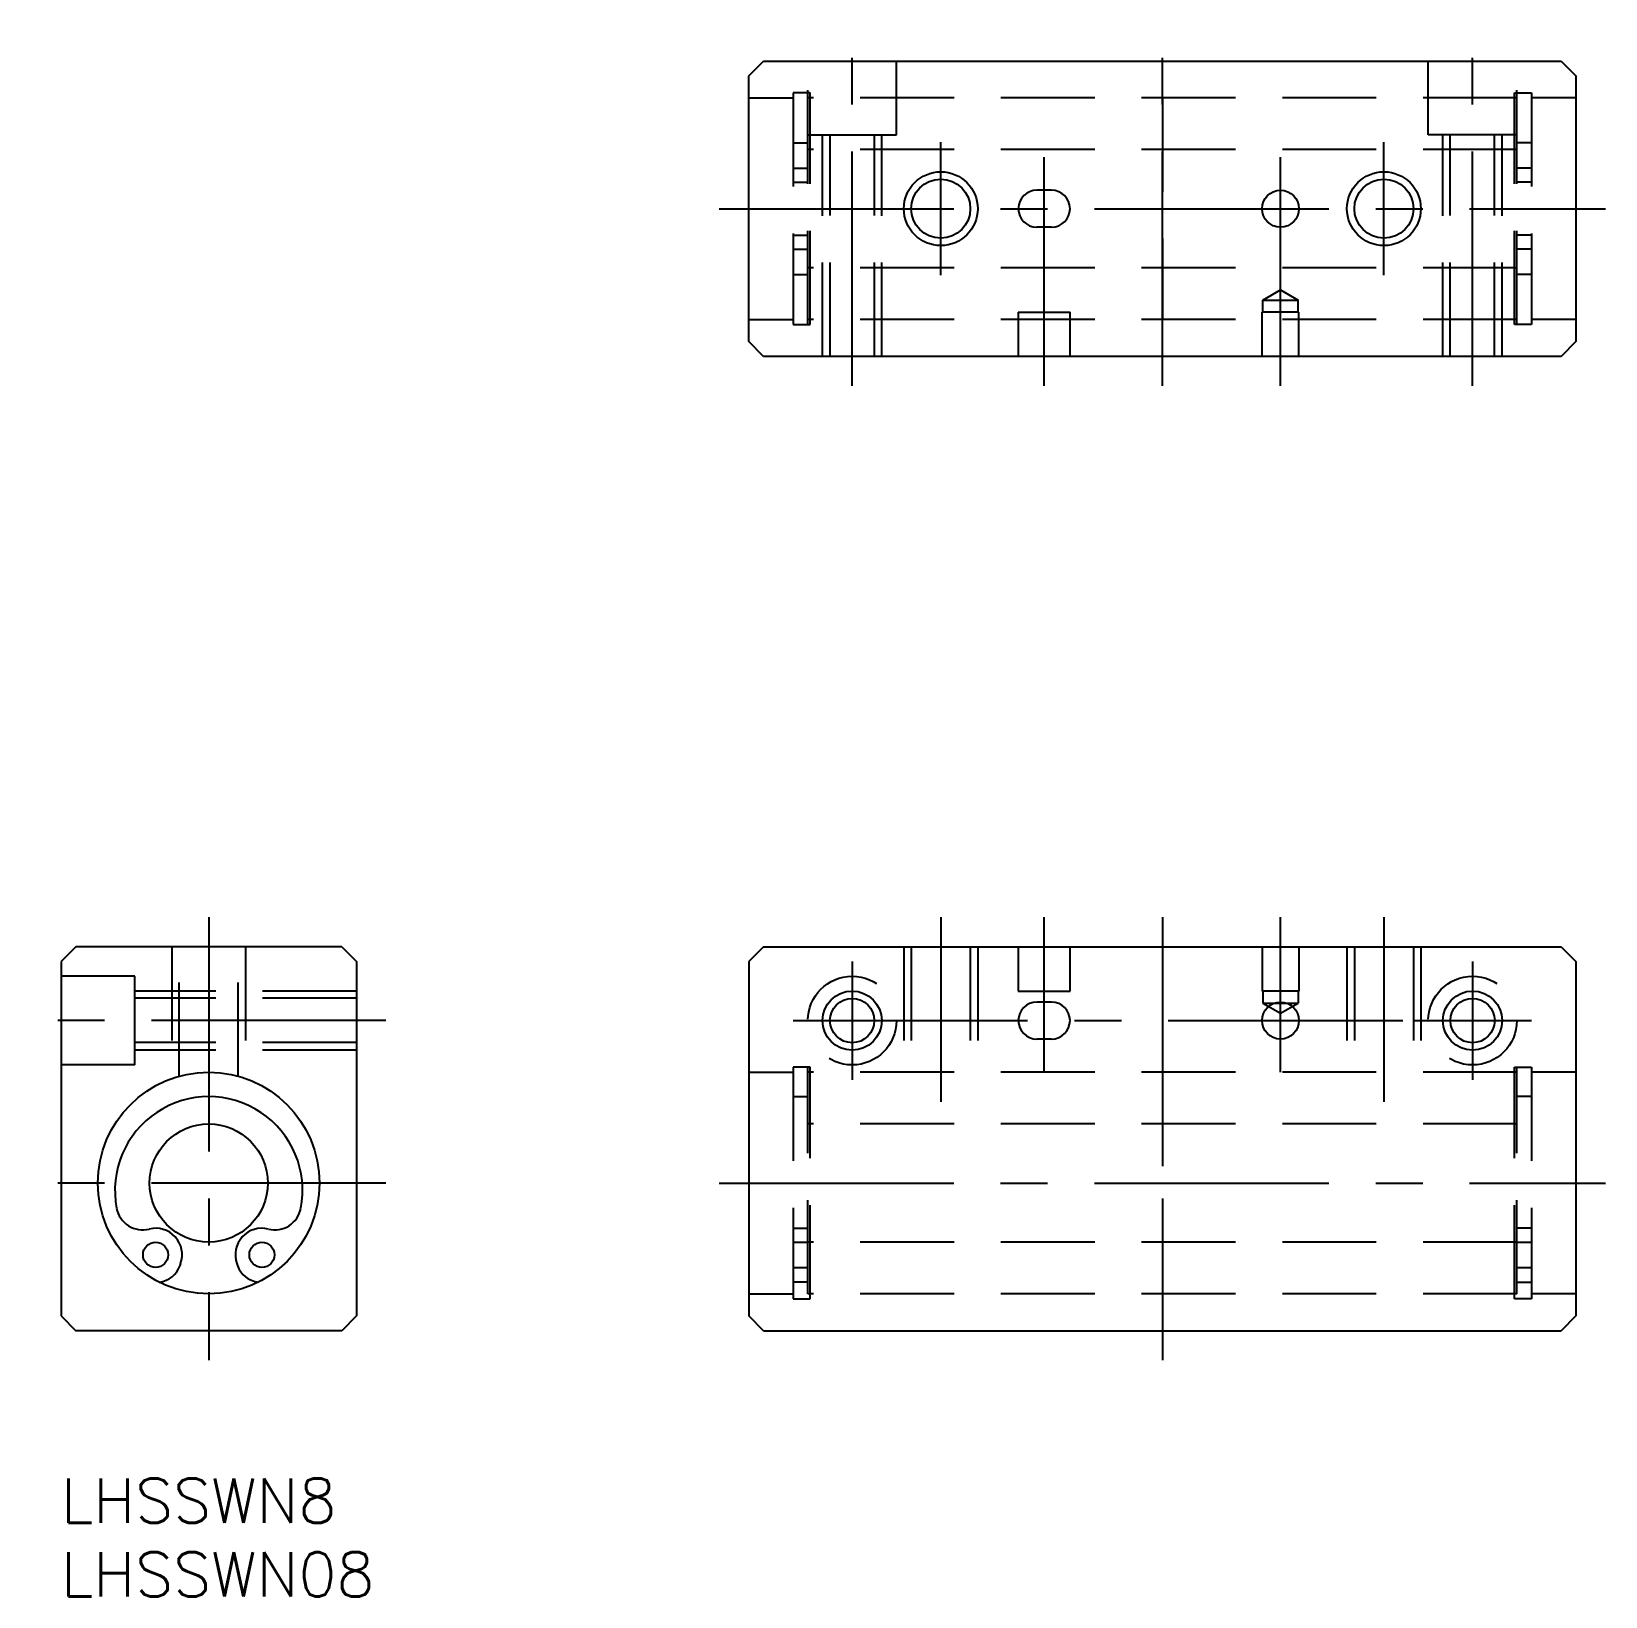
# Model space of a CAD drawing. Extents: x -2 to 105, y -8 to 98.
import ezdxf

# ---------------------------------------------------------------- set-up
doc = ezdxf.new("R2010")
doc.units = 0
doc.header["$LTSCALE"] = 0.5
doc.linetypes.add('CENTER', pattern=[50.8, 31.75, -6.35, 6.35, -6.35])
doc.linetypes.add('DASHED', pattern=[19.05, 12.7, -6.35])
for name, color, linetype in [('CENTER', 1, 'CENTER'), ('MSM_CENTER', 1, 'CENTER'), ('MSM_CONTINUOUS', 7, 'CONTINUOUS'), ('MSM_DASHED', 4, 'DASHED'), ('MSM_NARROW', 5, 'CONTINUOUS'), ('MSM_PART_NUMBER', 7, 'CONTINUOUS')]:
    doc.layers.add(name, color=color, linetype=linetype)
doc.styles.get("Standard").update_dxf_attribs({"font": 'txt.shx', "height": 3, "bigfont": 'bigfont.shx'})

# ---------------------------------------------------------------- blocks, each defined once
blk = doc.blocks.new('*U15')
at = {"layer": 'MSM_PART_NUMBER'}
blk.add_text('LHSSWN8', height=3, dxfattribs=at).set_placement((0, -3))
blk = doc.blocks.new('*U16')
at = {"layer": 'MSM_PART_NUMBER'}
blk.add_text('LHSSWN08', height=3, dxfattribs=at).set_placement((0, -8))

msp = doc.modelspace()

# ---------------------------------------------------------------- linework, layer by layer
at = {"layer": 'CENTER', "color": 1, "linetype": 'CENTER'}
for p, q in [((53.56, 73.98), (53.56, 97.98)), ((74.56, 73.98), (74.56, 97.98)), ((95.56, 73.98), (95.56, 97.98)), ((59.56, 81.48), (59.56, 90.48)), ((89.56, 81.48), (89.56, 90.48)), ((66.56, 73.98), (66.56, 89.48)), ((82.56, 73.98), (82.56, 89.48)), ((44.56, 85.98), (104.56, 85.98)), ((10, 38), (10, 8)), ((59.56, 38), (59.56, 25.5)), ((66.56, 27.5), (66.56, 38)), ((82.56, 27.5), (82.56, 38)), ((89.56, 38), (89.56, 25.5)), ((53.56, 35), (53.56, 27)), ((95.56, 35), (95.56, 27)), ((22, 31), (-2, 31)), ((49.56, 31), (95.56, 31)), ((91.56, 31), (99.56, 31)), ((22, 20), (-2, 20)), ((44.56, 20), (104.56, 20))]:
    msp.add_line(p, q, dxfattribs=at)
at = {"layer": 'MSM_CENTER'}
msp.add_line((74.56, 38), (74.56, 8), dxfattribs=at)
at = {"layer": 'MSM_CONTINUOUS', "color": 7, "linetype": 'CONTINUOUS'}
for p, q in [((46.56, 94.98), (47.56, 95.98)), ((47.56, 95.98), (101.56, 95.98)), ((101.56, 95.98), (102.56, 94.98)), ((46.56, 76.98), (46.56, 94.98)), ((102.56, 94.98), (102.56, 76.98)), ((67.06, 87.23), (66.06, 87.23)), ((67.06, 84.73), (66.06, 84.73)), ((47.56, 75.98), (46.56, 76.98)), ((102.56, 76.98), (101.56, 75.98)), ((101.56, 75.98), (47.56, 75.98)), ((1, 36), (0, 35)), ((19, 36), (1, 36)), ((19, 36), (20, 35)), ((47.56, 36), (46.56, 35)), ((47.56, 36), (101.56, 36)), ((101.56, 36), (102.56, 35)), ((0, 35), (0, 11)), ((20, 35), (20, 11)), ((46.56, 35), (46.56, 11)), ((102.56, 35), (102.56, 11)), ((67.06, 32.25), (66.06, 32.25)), ((67.06, 29.75), (66.06, 29.75)), ((0, 11), (1, 10)), ((20, 11), (19, 10)), ((47.56, 10), (46.56, 11)), ((102.56, 11), (101.56, 10)), ((19, 10), (1, 10)), ((47.56, 10), (101.56, 10))]:
    msp.add_line(p, q, dxfattribs=at)
at = {"layer": 'MSM_CONTINUOUS'}
for p, q in [((8.06, 14.42), (8.1, 14.55)), ((11.9, 14.55), (11.94, 14.42))]:
    msp.add_line(p, q, dxfattribs=at)
at = {"layer": 'MSM_CONTINUOUS', "color": 7, "linetype": 'CONTINUOUS'}
for centre, radius in [((59.56, 85.98), 2), ((89.56, 85.98), 2), ((82.56, 85.98), 1.25), ((53.56, 31), 1.5), ((82.56, 31), 1.25), ((95.56, 31), 1.5), ((10, 20), 4)]:
    msp.add_circle(centre, radius, dxfattribs=at)
at = {"layer": 'MSM_CONTINUOUS'}
for centre, radius in [((10, 20), 7.5), ((6.4, 15.14), 0.85), ((13.6, 15.14), 0.85)]:
    msp.add_circle(centre, radius, dxfattribs=at)
at = {"layer": 'MSM_CONTINUOUS', "color": 7, "linetype": 'CONTINUOUS'}
for centre, start, end in [((66.06, 85.98), 90, 270), ((67.06, 85.98), 270, 90), ((66.06, 31), 90, 270), ((67.06, 31), 270, 90)]:
    msp.add_arc(centre, 1.25, start, end, dxfattribs=at)
at = {"layer": 'MSM_CONTINUOUS'}
for centre, radius, start, end in [((10, 19.5), 6.35, 349.0002, 190.9998), ((5.53, 18.63), 1.8, 190.9998, 283.926), ((14.47, 18.63), 1.8, 256.074, 349.0002), ((6.4, 15.14), 1.8, 340.7932, 103.926), ((13.6, 15.14), 1.8, 76.074, 199.2068), ((6.45, 14.98), 1.7, 276.7531, 340.7932), ((13.55, 14.98), 1.7, 199.2068, 263.2469)]:
    msp.add_arc(centre, radius, start, end, dxfattribs=at)
at = {"layer": 'MSM_DASHED'}
for p, q in [((50.56, 78.13), (50.56, 95.98)), ((56.56, 90.98), (56.56, 95.98)), ((92.56, 90.98), (92.56, 95.98)), ((98.56, 78.13), (98.56, 95.98)), ((49.56, 93.83), (49.56, 78.13)), ((50.71, 93.83), (49.56, 93.83)), ((50.71, 78.13), (50.71, 93.83)), ((98.41, 78.13), (98.41, 93.83)), ((98.41, 93.83), (99.56, 93.83)), ((99.56, 93.83), (99.56, 78.13)), ((46.56, 93.48), (49.56, 93.48)), ((98.56, 93.48), (50.56, 93.48)), ((74.56, 93.48), (74.56, 78.48)), ((102.56, 93.48), (99.56, 93.48)), ((50.56, 90.98), (56.56, 90.98)), ((51.56, 75.98), (51.56, 90.99)), ((52.08, 75.99), (52.08, 90.99)), ((55.08, 75.99), (55.08, 90.99)), ((55.56, 75.98), (55.56, 90.99)), ((98.56, 90.98), (92.56, 90.98)), ((93.56, 75.98), (93.56, 90.99)), ((94.05, 75.99), (94.05, 90.99)), ((97.05, 75.99), (97.05, 90.99)), ((97.56, 75.98), (97.56, 90.99)), ((49.56, 90.43), (50.56, 90.43)), ((98.56, 89.98), (50.56, 89.98)), ((99.56, 90.43), (98.56, 90.43)), ((49.56, 88.73), (50.56, 88.73)), ((99.56, 88.73), (98.56, 88.73)), ((49.56, 87.78), (50.56, 87.78)), ((99.56, 87.78), (98.56, 87.78)), ((49.56, 84.18), (50.56, 84.18)), ((49.56, 83.23), (50.56, 83.23)), ((99.56, 84.18), (98.56, 84.18)), ((99.56, 83.23), (98.56, 83.23)), ((49.56, 81.53), (50.56, 81.53)), ((98.56, 81.98), (50.56, 81.98)), ((99.56, 81.53), (98.56, 81.53)), ((81.36, 79.79), (82.56, 80.48)), ((82.56, 80.48), (83.76, 79.79)), ((64.81, 78.98), (64.81, 75.98)), ((64.81, 78.98), (68.31, 78.98)), ((68.31, 75.98), (68.31, 78.98)), ((81.31, 75.98), (81.31, 78.98)), ((83.81, 78.98), (81.31, 78.98)), ((81.36, 78.98), (81.36, 79.79)), ((81.36, 79.79), (83.76, 79.79)), ((83.76, 78.98), (83.76, 79.79)), ((83.81, 75.98), (83.81, 78.98)), ((46.56, 78.48), (49.56, 78.48)), ((49.56, 78.13), (50.71, 78.13)), ((98.56, 78.48), (50.56, 78.48)), ((99.56, 78.13), (98.41, 78.13)), ((102.56, 78.48), (99.56, 78.48)), ((7.5, 36), (7.5, 27.07)), ((8, 27.23), (8, 36)), ((12, 27.23), (12, 36)), ((12.5, 36), (12.5, 27.07)), ((57.06, 36), (57.06, 27.5)), ((57.56, 36), (57.56, 27.5)), ((61.56, 36), (61.56, 27.5)), ((62.06, 36), (62.06, 27.5)), ((64.81, 36), (64.81, 33)), ((68.31, 33), (68.31, 36)), ((81.31, 36), (81.31, 33)), ((83.81, 36), (83.81, 33)), ((87.06, 36), (87.06, 27.5)), ((87.56, 36), (87.56, 27.5)), ((91.56, 36), (91.56, 27.5)), ((92.06, 36), (92.06, 27.5)), ((5, 34), (0, 34)), ((5, 28), (5, 34)), ((20, 33), (5, 33)), ((20, 32.51), (5, 32.51)), ((64.81, 33), (68.31, 33)), ((83.81, 33), (81.31, 33)), ((81.36, 33), (81.36, 32.19)), ((81.36, 32.19), (82.56, 31.5)), ((81.36, 32.19), (83.76, 32.19)), ((82.56, 31.5), (83.76, 32.19)), ((83.76, 33), (83.76, 32.19)), ((20, 29.51), (5, 29.51)), ((20, 29), (5, 29)), ((5, 28), (0, 28)), ((49.56, 27.85), (49.56, 12.15)), ((50.71, 27.85), (49.56, 27.85)), ((50.56, 12.5), (50.56, 27.85)), ((50.71, 12.15), (50.71, 27.85)), ((98.41, 12.15), (98.41, 27.85)), ((98.41, 27.85), (99.56, 27.85)), ((98.56, 12.5), (98.56, 27.85)), ((99.56, 27.85), (99.56, 12.15)), ((46.56, 27.5), (49.56, 27.5)), ((98.56, 27.5), (50.56, 27.5)), ((74.56, 27.5), (74.56, 12.5)), ((102.56, 27.5), (99.56, 27.5)), ((49.56, 25.85), (50.56, 25.85)), ((99.56, 25.85), (98.56, 25.85)), ((98.56, 24), (50.56, 24)), ((49.56, 16.94), (50.56, 16.94)), ((49.56, 15.99), (50.56, 15.99)), ((98.56, 16), (50.56, 16)), ((99.56, 16.94), (98.56, 16.94)), ((98.56, 15.99), (99.56, 15.99)), ((49.56, 14.29), (50.56, 14.29)), ((98.56, 14.29), (99.56, 14.29)), ((50.56, 13.28), (49.56, 13.28)), ((98.56, 13.28), (99.56, 13.28)), ((46.56, 12.5), (49.56, 12.5)), ((49.56, 12.15), (50.71, 12.15)), ((98.56, 12.5), (50.56, 12.5)), ((99.56, 12.15), (98.41, 12.15)), ((102.56, 12.5), (99.56, 12.5))]:
    msp.add_line(p, q, dxfattribs=at)
for centre in [(53.56, 31), (95.56, 31)]:
    msp.add_circle(centre, 3, dxfattribs=at)
at = {"layer": 'MSM_NARROW'}
for centre, radius in [((59.56, 85.98), 2.5), ((89.56, 85.98), 2.5), ((53.56, 31), 2), ((95.56, 31), 2)]:
    msp.add_circle(centre, radius, dxfattribs=at)

# ---------------------------------------------------------------- block references
at = {"layer": 'MSM_CONTINUOUS'}
for name in ['*U15', '*U16']:
    msp.add_blockref(name, (0, 0), dxfattribs=at)

doc.saveas('drawing.dxf')
